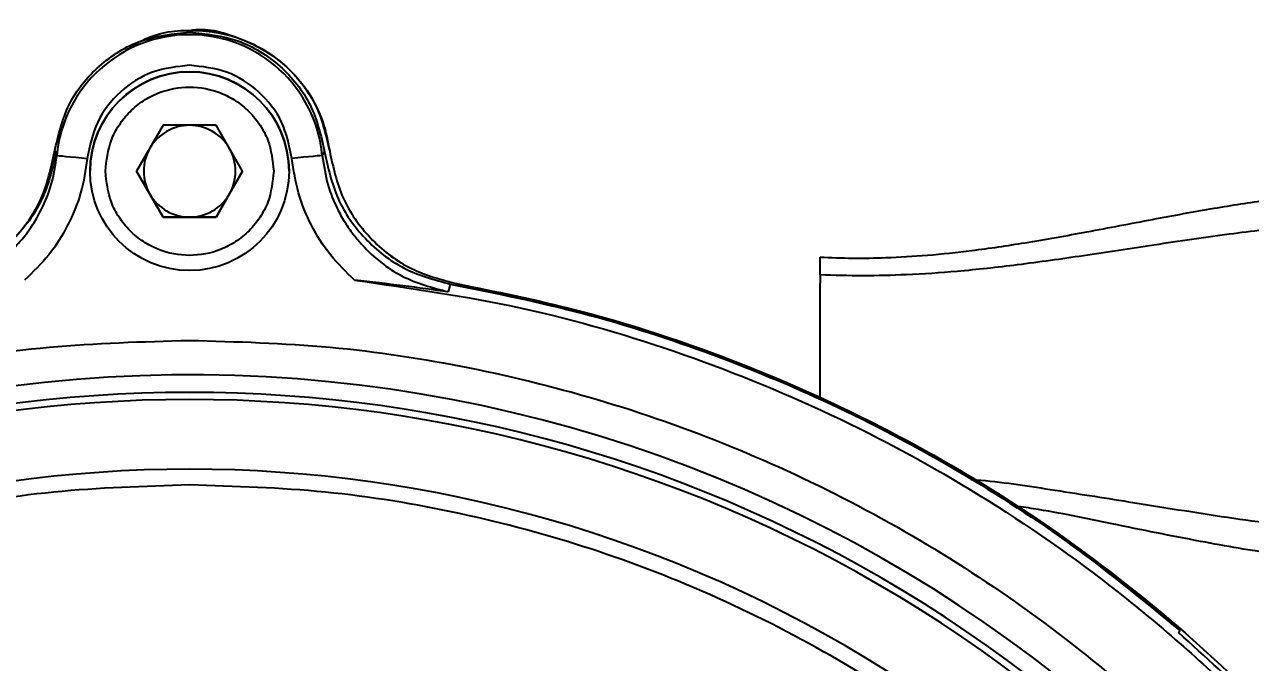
# Model space of a CAD drawing. Header units: millimetres. Extents: x 2379 to 4059, y 879 to 2067.
# Drawn here: x 2836.8 to 2916.9, y 1858.5 to 1900.2 of the extents above; entities that cross this region are included whole.
import ezdxf

# ---------------------------------------------------------------- set-up
doc = ezdxf.new("R2010")
doc.units = ezdxf.units.MM
doc.layers.add('AM_5', color=3, linetype='Continuous', lineweight=25)
doc.styles.add('SLDTEXTSTYLE1', font='txt.shx', dxfattribs={"width": 0.7, "bigfont": 'gbcbig.shx'})
doc.dimstyles.new('SLDDIMSTYLE12$0', dxfattribs={"dimtxt": 12, "dimasz": 10, "dimexe": 0, "dimexo": 0.0625, "dimgap": 0.875, "dimtad": 1, "dimdec": 1, "dimlfac": 1.8, "dimrnd": 1e-09, "dimzin": 12, "dimdsep": 46, "dimtxsty": 'SLDTEXTSTYLE1', "dimcen": 0.09, "dimdle": 8.16, "dimclrd": 3, "dimclre": 3, "dimadec": 0, "dimazin": 3, "dimtfac": 1, "dimtdec": 1, "dimtofl": 0, "dimtmove": 0, "dimatfit": 3, "dimfxl": 0, "dimfrac": 2, "dimtolj": 1, "dimlwd": 5, "dimlwe": 5, "dimarcsym": 0})

# ---------------------------------------------------------------- blocks, each defined once
blk = doc.blocks.new('*D38')
at = {"layer": 'AM_5', "color": 3, "lineweight": 5, "transparency": 16777216}
blk.add_line((2903.844, 1984.107), (3083.673, 1984.107), dxfattribs=at)
at = {"layer": 'AM_5', "color": 3, "linetype": 'Continuous', "lineweight": 5, "transparency": 16777216}
for p, q in [((3083.673, 1974.107), (3083.673, 1695.367)), ((2950.845, 1685.367), (3083.673, 1685.367))]:
    blk.add_line(p, q, dxfattribs=at)
at = {"layer": 'AM_5', "color": 3, "transparency": 16777216}
for points in [[(3082.007, 1974.107), (3085.34, 1974.107), (3083.673, 1984.107)], [(3082.007, 1695.367), (3085.34, 1695.367), (3083.673, 1685.367)]]:
    blk.add_solid(points, dxfattribs=at)
at = {"layer": 'Defpoints', "color": 0, "transparency": 16777216}
for p in [(2903.781, 1984.107), (2950.782, 1685.367), (3083.673, 1685.367)]:
    blk.add_point(p, dxfattribs=at)
at = {"layer": 'AM_5', "color": 0, "transparency": 16777216, "insert": (3076.798, 1834.737), "char_height": 12, "attachment_point": 5, "rotation": 90, "style": 'SLDTEXTSTYLE1'}
blk.add_mtext('\\A1;300', dxfattribs=at)

msp = doc.modelspace()

# ---------------------------------------------------------------- linework, layer by layer
at = {"color": 7, "linetype": 'Continuous', "lineweight": 25}
for p, q in [((2845.831, 1893.587), (2844.099, 1890.587)), ((2849.295, 1893.587), (2845.831, 1893.587)), ((2851.027, 1890.587), (2849.295, 1893.587)), ((2838.738, 1891.863), (2838.887, 1891.613)), ((2856.389, 1891.863), (2856.24, 1891.613)), ((2856.721, 1891.889), (2856.721, 1891.889)), ((2841.063, 1890.594), (2841.063, 1890.594)), ((2841.123, 1890.594), (2841.123, 1890.594)), ((2844.099, 1890.587), (2845.831, 1887.587)), ((2844.965, 1889.087), (2844.099, 1890.587)), ((2849.295, 1887.587), (2851.027, 1890.587)), ((2851.027, 1890.587), (2850.161, 1889.087)), ((2854.003, 1890.58), (2854.003, 1890.58)), ((2854.063, 1890.58), (2854.063, 1890.58)), ((2845.831, 1887.587), (2844.965, 1889.087)), ((2850.161, 1889.087), (2849.295, 1887.587)), ((2845.831, 1887.587), (2849.295, 1887.587)), ((2845.831, 1887.587), (2845.831, 1887.587)), ((2847.563, 1887.587), (2845.831, 1887.587)), ((2849.295, 1887.587), (2847.563, 1887.587)), ((2849.295, 1887.587), (2849.295, 1887.587)), ((2864.895, 1883.263), (2864.895, 1883.263)), ((2864.591, 1883.212), (2864.472, 1882.695)), ((2912.206, 1860.43), (2912.318, 1860.541))]:
    msp.add_line(p, q, dxfattribs=at)
at = {"color": 7, "linetype": 'Continuous', "lineweight": 25, "flags": 128}
for points in [[(2838.887, 1891.613), (2838.931, 1891.608), (2839.048, 1891.597), (2839.234, 1891.58), (2839.482, 1891.556), (2839.782, 1891.528), (2840.124, 1891.496), (2840.493, 1891.461), (2840.878, 1891.424)], [(2856.24, 1891.613), (2856.196, 1891.608), (2856.079, 1891.597), (2855.893, 1891.58), (2855.645, 1891.556), (2855.344, 1891.528), (2855.003, 1891.496), (2854.633, 1891.461), (2854.249, 1891.424)]]:
    msp.add_lwpolyline(points, dxfattribs=at)
at = {"color": 7, "linetype": 'Continuous', "lineweight": 25}
msp.add_circle((2847.563, 1890.587), 6.5, dxfattribs=at)
for centre, radius, start, end in [((2847.563, 1890.792), 8.715, 5.40246, 174.59754), ((2847.563, 1890.587), 6.5, 0, 179.93876), ((2847.563, 1890.587), 3, 90, 150), ((2847.563, 1890.587), 3, 30, 90), ((2847.563, 1890.587), 3, 150, 210), ((2847.563, 1890.587), 3, 330, 30), ((2847.563, 1890.587), 3, 210, 270), ((2847.563, 1890.587), 3, 270, 330), ((2866.646, 1893.109), 10, 225.08863, 237.13271), ((2847.563, 1785.791), 91.48, 295.79271, 180), ((2847.563, 1785.791), 90.341, 353.64897, 186.35103), ((2847.563, 1785.791), 89.875, 353.64897, 186.35103), ((2847.563, 1785.791), 85.319, 353.33017, 186.66983)]:
    msp.add_arc(centre, radius, start, end, dxfattribs=at)
for points in [[(2838.738, 1891.863), (2838.98, 1892.917), (2839.464, 1895.024), (2841.551, 1897.578), (2844.337, 1899.342), (2846.488, 1899.569), (2847.563, 1899.683)], [(2847.563, 1899.683), (2848.639, 1899.569), (2850.79, 1899.342), (2853.576, 1897.578), (2855.662, 1895.024), (2856.147, 1892.917), (2856.389, 1891.863)], [(2847.563, 1897.508), (2846.736, 1897.419), (2845.082, 1897.241), (2842.951, 1895.861), (2841.377, 1893.87), (2841.044, 1892.239), (2840.878, 1891.424)], [(2854.249, 1891.424), (2854.083, 1892.239), (2853.75, 1893.87), (2852.176, 1895.861), (2850.045, 1897.241), (2848.39, 1897.419), (2847.563, 1897.508)], [(2838.86, 1891.927), (2838.629, 1890.887), (2838.167, 1888.806), (2836.278, 1886.176), (2833.735, 1884.17), (2831.677, 1883.614), (2830.648, 1883.336)], [(2856.721, 1891.889), (2856.947, 1890.848), (2857.401, 1888.765), (2859.278, 1886.127), (2861.812, 1884.11), (2863.868, 1883.545), (2864.895, 1883.263)], [(2858.353, 1883.466), (2862.004, 1882.942), (2869.308, 1881.894), (2879.951, 1878.774), (2890.194, 1874.566), (2899.895, 1869.211), (2908.934, 1862.806), (2917.196, 1855.425), (2924.577, 1847.163), (2930.982, 1838.123), (2936.337, 1828.423), (2940.545, 1818.18), (2943.665, 1807.536), (2944.713, 1800.233), (2945.237, 1796.581)], [(2864.895, 1883.263), (2868.19, 1882.577), (2874.778, 1881.204), (2884.33, 1877.883), (2893.514, 1873.679), (2902.217, 1868.544), (2910.353, 1862.554), (2917.838, 1855.767), (2924.593, 1848.253), (2930.548, 1840.091), (2935.646, 1831.366), (2939.811, 1822.165), (2943.091, 1812.599), (2944.435, 1806.004), (2945.108, 1802.707)], [(2864.591, 1883.212), (2867.505, 1882.624), (2873.333, 1881.448), (2881.827, 1878.696), (2890.056, 1875.248), (2897.927, 1871.048), (2905.428, 1866.203), (2910.021, 1862.429), (2912.318, 1860.541)], [(2753.823, 1785.792), (2753.91, 1788.86), (2754.084, 1794.995), (2755.487, 1804.109), (2757.712, 1813.047), (2760.82, 1821.723), (2764.759, 1830.052), (2769.496, 1837.955), (2774.985, 1845.356), (2781.172, 1852.183), (2787.999, 1858.371), (2795.4, 1863.86), (2803.303, 1868.597), (2811.633, 1872.535), (2820.308, 1875.643), (2829.246, 1877.868), (2838.36, 1879.271), (2844.496, 1879.445), (2847.563, 1879.532)], [(2847.563, 1879.532), (2850.631, 1879.445), (2856.766, 1879.271), (2865.881, 1877.868), (2874.819, 1875.643), (2883.494, 1872.535), (2891.823, 1868.597), (2899.727, 1863.86), (2907.127, 1858.371), (2913.954, 1852.183), (2920.142, 1845.356), (2925.631, 1837.955), (2930.368, 1830.052), (2934.307, 1821.723), (2937.415, 1813.047), (2939.64, 1804.109), (2941.043, 1794.995), (2941.217, 1788.86), (2941.304, 1785.792)], [(2847.563, 1870.078), (2844.601, 1869.987), (2838.675, 1869.807), (2829.886, 1868.352), (2821.293, 1866.047), (2812.992, 1862.832), (2805.075, 1858.766), (2797.63, 1853.889), (2790.74, 1848.255), (2784.481, 1841.927), (2778.923, 1834.975), (2774.127, 1827.477), (2770.147, 1819.516), (2767.029, 1811.18), (2764.8, 1802.562), (2763.508, 1793.76), (2763.084, 1784.861), (2763.593, 1778.955), (2763.847, 1776.001)], [(2931.279, 1776.001), (2931.534, 1778.955), (2932.043, 1784.861), (2931.618, 1793.76), (2930.327, 1802.562), (2928.098, 1811.18), (2924.98, 1819.516), (2921, 1827.477), (2916.204, 1834.975), (2910.646, 1841.927), (2904.387, 1848.255), (2897.497, 1853.889), (2890.052, 1858.766), (2882.135, 1862.832), (2873.834, 1866.047), (2865.241, 1868.352), (2856.451, 1869.807), (2850.526, 1869.987), (2847.563, 1870.078)], [(2922.201, 1850.435), (2920.625, 1852.19), (2917.472, 1855.701), (2913.961, 1858.854), (2912.206, 1860.43)]]:
    msp.add_open_spline(points, degree=3, dxfattribs=at)
for points, knots in [([(2843.391, 1898.478), (2843.792, 1898.746), (2845.095, 1899.615), (2847.828, 1899.954), (2851.058, 1899.399), (2853.877, 1897.67), (2855.983, 1895.078), (2856.475, 1892.952), (2856.721, 1891.889)], [0, 0, 0, 0, 0.081456, 0.265165, 0.448874, 0.632583, 0.816291, 1, 1, 1, 1]), ([(2847.57, 1899.788), (2847.573, 1899.788), (2848.626, 1900.004), (2850.878, 1899.373), (2853.076, 1898.195), (2854.339, 1896.986), (2854.975, 1896.242), (2855.68, 1895.19), (2856.375, 1893.745), (2856.601, 1892.529), (2856.721, 1891.889)], [0, 0, 0, 0, 0.0006179, 0.2439913, 0.4980561, 0.5655985, 0.6396073, 0.7200812, 0.8527937, 1, 1, 1, 1]), ([(2842.063, 1890.587), (2842.136, 1891.279), (2842.249, 1892.343), (2842.935, 1893.624), (2843.645, 1894.504), (2844.526, 1895.218), (2845.807, 1895.882), (2847.563, 1896.22), (2849.319, 1895.882), (2850.6, 1895.218), (2851.481, 1894.504), (2852.191, 1893.624), (2852.876, 1892.343), (2852.989, 1891.279), (2853.063, 1890.587)], [0, 0, 0, 0, 0.119728, 0.18418, 0.25, 0.31582, 0.380272, 0.5, 0.619728, 0.68418, 0.75, 0.81582, 0.880272, 1, 1, 1, 1]), ([(2830.535, 1883.212), (2831.568, 1883.493), (2833.629, 1884.054), (2836.174, 1886.073), (2838.055, 1888.722), (2838.51, 1890.815), (2838.738, 1891.863)], [0, 0, 0, 0, 0.2500466, 0.4994486, 0.7493959, 1, 1, 1, 1]), ([(2830.655, 1882.695), (2831.689, 1882.97), (2833.081, 1883.34), (2834.616, 1884.295), (2835.496, 1884.974), (2836.335, 1885.789), (2837.161, 1886.807), (2837.944, 1888.119), (2838.606, 1889.748), (2838.79, 1890.972), (2838.887, 1891.613)], [0, 0, 0, 0, 0.24429, 0.329036, 0.41449, 0.500125, 0.597992, 0.71577, 0.851072, 1, 1, 1, 1]), ([(2840.878, 1891.424), (2840.763, 1890.665), (2840.534, 1889.15), (2839.648, 1887.021), (2838.428, 1885.064), (2837.326, 1884), (2836.774, 1883.466)], [0, 0, 0, 0, 0.250767, 0.500011, 0.749245, 1, 1, 1, 1]), ([(2858.353, 1883.466), (2857.8, 1884), (2856.699, 1885.064), (2855.479, 1887.021), (2854.593, 1889.15), (2854.364, 1890.665), (2854.249, 1891.424)], [0, 0, 0, 0, 0.250755, 0.499989, 0.749233, 1, 1, 1, 1]), ([(2856.24, 1891.613), (2856.337, 1890.972), (2856.521, 1889.748), (2857.123, 1888.269), (2857.738, 1887.18), (2858.28, 1886.414), (2859.375, 1885.126), (2861.334, 1883.547), (2863.441, 1882.975), (2864.472, 1882.695)], [0, 0, 0, 0, 0.1490589, 0.284486, 0.365253, 0.4374072, 0.5004523, 0.7554674, 1, 1, 1, 1]), ([(2856.389, 1891.863), (2856.616, 1890.817), (2857.068, 1888.729), (2858.946, 1886.08), (2861.491, 1884.059), (2863.557, 1883.494), (2864.591, 1883.212)], [0, 0, 0, 0, 0.2500652, 0.4994456, 0.7493864, 1, 1, 1, 1]), ([(2853.063, 1890.587), (2852.989, 1889.895), (2852.876, 1888.831), (2852.191, 1887.55), (2851.481, 1886.67), (2850.6, 1885.955), (2849.319, 1885.291), (2847.563, 1884.954), (2845.807, 1885.291), (2844.526, 1885.955), (2843.645, 1886.67), (2842.935, 1887.55), (2842.249, 1888.831), (2842.136, 1889.895), (2842.063, 1890.587)], [0, 0, 0, 0, 0.119728, 0.18418, 0.25, 0.31582, 0.380272, 0.5, 0.619728, 0.68418, 0.75, 0.81582, 0.880272, 1, 1, 1, 1]), ([(2888.775, 1884.968), (2889.487, 1884.942), (2890.914, 1884.89), (2893.257, 1884.927), (2895.858, 1885.083), (2898.909, 1885.407), (2902.394, 1885.926), (2906.339, 1886.638), (2910.455, 1887.434), (2914.389, 1888.157), (2917.925, 1888.711), (2921.149, 1889.088), (2924.132, 1889.276), (2926.74, 1889.259), (2928.936, 1889.072), (2930.782, 1888.77), (2932.547, 1888.304), (2934.064, 1887.761), (2934.958, 1887.244), (2935.31, 1887.041)], [0, 0, 0, 0, 0.041895, 0.083995, 0.137923, 0.195596, 0.265637, 0.347732, 0.436644, 0.52124, 0.595967, 0.663334, 0.73132, 0.793932, 0.840347, 0.884239, 0.925812, 0.970866, 1, 1, 1, 1]), ([(2927.228, 1887.27), (2926.059, 1887.275), (2923.662, 1887.285), (2919.753, 1886.982), (2915.388, 1886.47), (2910.735, 1885.783), (2906.111, 1885.067), (2901.814, 1884.459), (2897.949, 1884.032), (2894.583, 1883.805), (2891.592, 1883.725), (2889.711, 1883.78), (2888.773, 1883.808)], [0, 0, 0, 0, 0.096974, 0.199019, 0.316609, 0.445729, 0.565405, 0.676085, 0.775682, 0.858994, 0.929702, 1, 1, 1, 1]), ([(2888.773, 1883.808), (2888.773, 1883.985), (2888.774, 1884.341), (2888.775, 1884.758), (2888.775, 1884.968)], [0, 0, 0, 0, 0.497119, 1, 1, 1, 1]), ([(2864.472, 1882.695), (2863.501, 1882.832), (2861.567, 1883.104), (2859.421, 1883.346), (2858.353, 1883.466)], [0, 0, 0, 0, 0.502443, 1, 1, 1, 1]), ([(2864.895, 1883.263), (2867.561, 1882.723), (2873.007, 1881.62), (2881.132, 1879.052), (2889.344, 1875.702), (2897.51, 1871.425), (2905.285, 1866.464), (2910.002, 1862.541), (2912.268, 1860.658)], [0, 0, 0, 0, 0.153524, 0.313661, 0.480409, 0.653769, 0.833739, 1, 1, 1, 1]), ([(2888.773, 1883.808), (2888.771, 1882.818), (2888.767, 1880.837), (2888.76, 1877.908), (2888.757, 1876.21), (2888.756, 1875.645)], [0, 0, 0, 0, 0.400334, 0.800667, 1, 1, 1, 1]), ([(2898.621, 1870.447), (2898.743, 1870.437), (2900.494, 1870.305), (2903.946, 1869.772), (2909.44, 1868.911), (2915.424, 1867.934), (2921.744, 1867.087), (2925.794, 1867.015), (2927.804, 1866.979)], [0, 0, 0, 0, 0.011881, 0.171715, 0.34376, 0.563982, 0.783561, 1, 1, 1, 1]), ([(2935.807, 1867.172), (2935.261, 1866.872), (2934.113, 1866.242), (2932.158, 1865.613), (2929.709, 1865.117), (2926.655, 1864.89), (2922.849, 1865.017), (2918.472, 1865.526), (2913.426, 1866.413), (2908.133, 1867.477), (2904.044, 1868.341), (2901.859, 1868.66), (2901.419, 1868.724)], [0, 0, 0, 0, 0.0591742, 0.1245674, 0.1945037, 0.2931937, 0.4038163, 0.5308787, 0.6692132, 0.8278743, 0.9653684, 1, 1, 1, 1])]:
    msp.add_open_spline(points, degree=3, knots=knots, dxfattribs=at)

# ---------------------------------------------------------------- dimensions: what is measured, and where the dimension line sits
at = {"layer": 'AM_5'}
dim = msp.add_linear_dim(base=(3083.673, 1685.367), p1=(2903.781, 1984.107), p2=(2950.782, 1685.367), angle=90, text='300', dimstyle='SLDDIMSTYLE12$0', override={"dimlfac": 1, "dimpost": ''}, dxfattribs=at)
dim.commit()
dim.dimension.update_dxf_attribs({"geometry": '*D38', "text_midpoint": (3076.798, 1834.737)})

doc.saveas('drawing.dxf')
